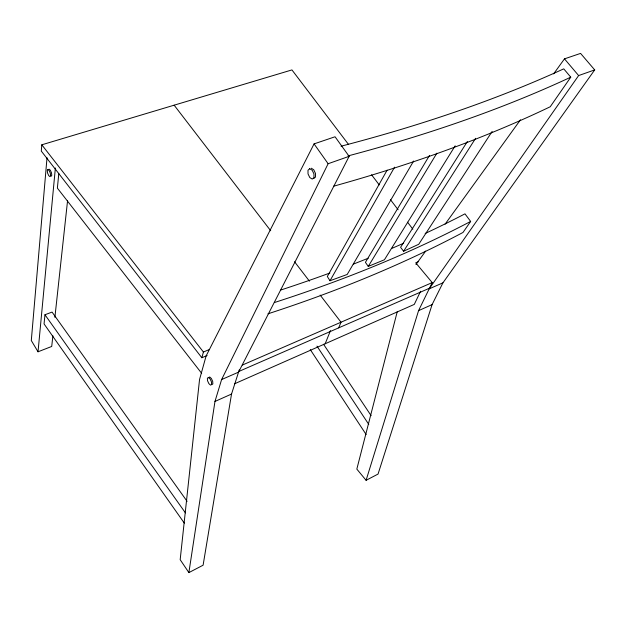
<?xml version="1.0" encoding="UTF-8"?>
<svg xmlns="http://www.w3.org/2000/svg" width="626" height="626" viewBox="0 0 626 626"><rect width="100%" height="100%" fill="white"/><g stroke="black" fill="none" stroke-linecap="round" stroke-linejoin="round"><path stroke-width="0.94" d="M348.565 144.496L291.943 69.916L41.801 144.802L41.3 151.093L201.846 357.751L207.128 355.521M47.02 157.736L31.3 340.528L38.029 351.789L51.723 346.452L52.881 335.771M38.029 351.789L55.37 167.995M187.111 501.332L52.068 312.084L44.962 314.745L44.063 323.932L184.334 523.133M58.797 173.527L57.373 188.121L201.666 373.315M54.892 317.319L67.553 200.79M188.88 572.602L214.968 401.446L221.612 379.552L328.126 163.73L349.128 156.336L335.051 136.765L314.072 143.886L206.11 355.951L199.545 379.505L180.178 559.683L188.88 572.602L203.106 565.2L231.534 394.051L238.537 372.157L349.128 156.336M397.26 311.623L356.828 469.109L366.093 480.298L378.049 474.07L432.089 304.612L442.926 282.842L594.7 69.909L580.568 53.398L564.48 58.86L553.627 73.884M201.846 357.751L203.419 352.023L209.616 349.418M366.093 480.298L418.567 310.645L429.178 288.852L578.627 75.566L594.7 69.909M239.265 369.888L238.749 371.5L429.491 288.203L432.222 282.592L415.711 262.826L418.285 261.738M325.176 343.76L330.497 330.567M338.705 327.852L341.021 322.21L320.16 295.081M420.578 291.278L414.287 304.4L234.437 383.84M387.095 170.186L327.32 276.496L329.996 280.745L347.203 274.454L413.63 161.023M329.996 280.745L394.583 167.158M429.499 155.42L365.42 262.333L368.26 266.418L384.442 259.759L455.165 145.819M368.26 266.418L436.87 153.182M51.129 176.282L51.786 175.249L51.457 172.729L50.338 170.209L49.086 169.176M467.379 141.484L400.593 247.325L403.582 251.253L418.747 244.265L492.153 131.421M403.582 251.253L475.603 138.299M425.156 233.475A1461.029 686.785 7.2 0 0 464.969 213.849L470.65 221.432L463.013 232.442A1443.329 690.259 7 0 1 267.959 313.814M341.06 146.202A1758.919 691.088 9 0 0 563.744 68.844L570.763 77.17L550.231 106.756A1700.067 697.301 8.6 0 1 333.47 186.235M415.954 264.532L425.664 251.081M445.086 224.186L520.496 119.769M313.759 178.535L315.488 177.033L315.473 173.371L313.704 169.709L311.224 168.198M208.591 377.658L209.679 376.962L211.385 378.511L212.699 381.406L212.856 383.941L211.752 384.622M214.968 401.446L231.534 394.051M418.567 310.645L432.089 304.612M221.612 379.552L238.537 372.157M429.178 288.852L442.926 282.842M242.348 365.068L432.222 282.592M564.48 58.86L578.627 75.566M41.801 144.802L203.419 352.023M174.145 105.184L270.698 230.744M294.533 261.754L309.432 281.129M371.57 174.795L379.239 184.897M390.444 199.655L398.113 209.757M407.549 222.191L412.855 229.179M314.072 143.886L328.126 163.73M44.962 314.745L185.452 512.913M323.548 344.261L371.124 415.672M316.967 346.131L368.761 424.381M310.293 349.613L366.14 434.522M570.763 77.17A1764.772 696.824 9 0 1 348.04 155.913M403.668 243.232A1461.029 686.785 7.2 0 1 391.438 248.561M368.221 258.217A1461.029 686.785 7.2 0 1 353.267 264.149M329.902 272.991A1461.029 686.785 7.2 0 1 280.738 290.034M470.65 221.432A1464.785 691.487 7.1 0 1 274.384 302.554M47.905 169.544L47.263 170.585L47.592 173.097L48.711 175.609L49.955 176.649L50.604 175.616L50.276 173.097L49.157 170.577L47.905 169.544M309.714 168.73L307.992 170.256L308.023 173.903L309.784 177.549L312.249 179.075L313.978 177.573L313.955 173.911L312.178 170.241L309.714 168.73M208.458 377.494L207.37 378.19L207.527 380.71L208.841 383.597L210.539 385.154L211.627 384.474L211.478 381.946L210.156 379.043L208.458 377.494"/></g></svg>
